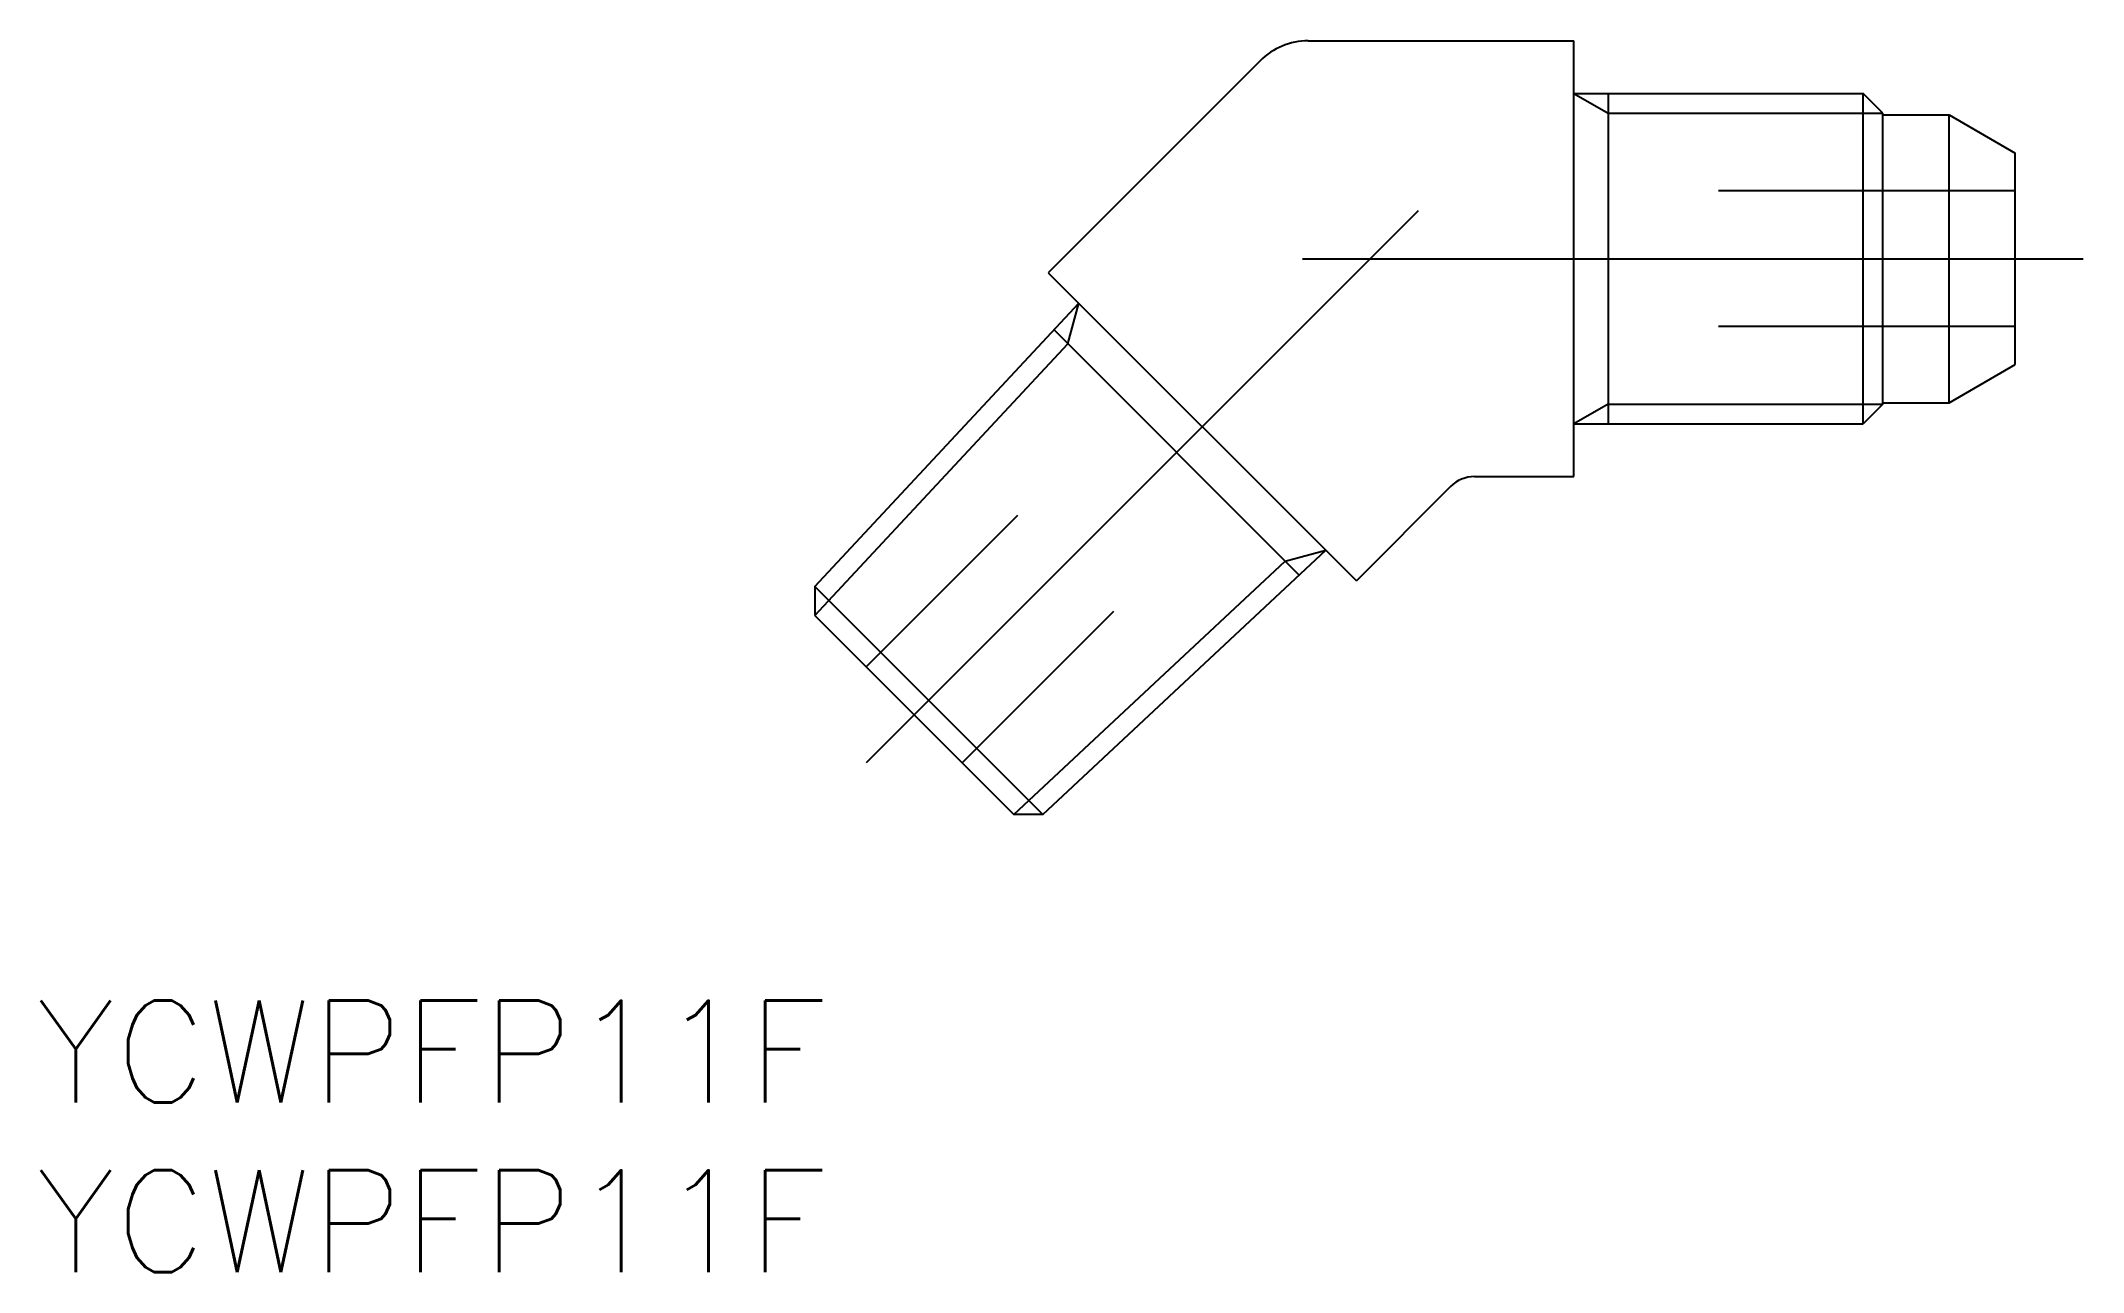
# Model space of a CAD drawing. Extents: x -58.2 to 2, y -29.9 to 6.4.
import ezdxf

# ---------------------------------------------------------------- set-up
doc = ezdxf.new("R2010")
doc.units = 0
doc.linetypes.add('CENTER', pattern=[50.8, 31.75, -6.35, 6.35, -6.35])
doc.linetypes.add('DASHED', pattern=[19.05, 12.7, -6.35])
doc.layers.get('0').update_dxf_attribs({"linetype": 'CONTINUOUS'})
doc.layers.add('CENTER', color=1, linetype='CENTER')
doc.styles.get("Standard").update_dxf_attribs({"font": 'txt.shx', "height": 3, "bigfont": 'bigfont.shx'})

msp = doc.modelspace()

# ---------------------------------------------------------------- linework, layer by layer
at = {"color": 7, "linetype": 'CONTINUOUS'}
for p, q in [((-20.83, 6.418), (-13, 6.418)), ((-13, -6.418), (-13, 6.418)), ((-22.244, 5.832), (-28.488, -0.412)), ((-13, 4.864), (-4.481, 4.864)), ((-11.994, 4.864), (-11.994, -4.864)), ((-4.481, -4.864), (-4.481, 4.864)), ((-3.9, 4.283), (-4.481, 4.864)), ((-3.9, -4.283), (-3.9, 4.283)), ((-3.9, 4.24), (-1.95, 4.24)), ((-1.95, -4.24), (-1.95, 4.24)), ((-1.95, 4.24), (0, 3.114)), ((0, -3.114), (0, 3.114)), ((-28.488, -0.412), (-19.412, -9.488)), ((-35.366, -9.653), (-27.587, -1.312)), ((-28.318, -2.096), (-21.096, -9.318)), ((-1.95, -4.24), (0, -3.114)), ((-3.9, -4.283), (-4.481, -4.864)), ((-3.9, -4.24), (-1.95, -4.24)), ((-13, -4.864), (-4.481, -4.864)), ((-15.928, -6.418), (-13, -6.418)), ((-16.635, -6.711), (-19.412, -9.488)), ((-28.653, -16.366), (-20.312, -8.587)), ((-35.366, -9.653), (-28.653, -16.366)), ((-35.366, -9.653), (-35.366, -10.505)), ((-35.366, -10.505), (-29.505, -16.366)), ((-28.653, -16.366), (-29.505, -16.366))]:
    msp.add_line(p, q, dxfattribs=at)
at = {"color": 3, "linetype": 'CONTINUOUS'}
for p, q in [((-13, 4.864), (-11.994, 4.283)), ((-11.994, 4.283), (-3.9, 4.283)), ((-27.908, -2.507), (-27.587, -1.312)), ((-35.366, -10.505), (-27.908, -2.507)), ((-11.994, -4.283), (-13, -4.864)), ((-11.994, -4.283), (-3.9, -4.283)), ((-29.505, -16.366), (-21.507, -8.908)), ((-21.507, -8.908), (-20.312, -8.587))]:
    msp.add_line(p, q, dxfattribs=at)
at = {"color": 3, "linetype": 'DASHED'}
for p, q in [((0, 2), (-8.741, 2)), ((0, -2), (-8.741, -2)), ((-29.394, -7.565), (-33.849, -12.021)), ((-26.565, -10.394), (-31.021, -14.849))]:
    msp.add_line(p, q, dxfattribs=at)
at = {"color": 7, "linetype": 'CONTINUOUS'}
for centre, radius in [((-20.83, 4.418), 2), ((-15.928, -7.418), 1)]:
    msp.add_arc(centre, radius, 90, 135, dxfattribs=at)
at = {"layer": 'CENTER', "color": 1, "linetype": 'CENTER'}
for p, q in [((-17.586, 1.414), (-33.849, -14.849)), ((-21, 0), (2, 0))]:
    msp.add_line(p, q, dxfattribs=at)

# ---------------------------------------------------------------- texts
at = {"color": 7, "linetype": 'CONTINUOUS'}
for p in [(-58.296, -24.851), (-58.296, -29.851)]:
    msp.add_text('YCWPFP11F', height=3, dxfattribs=at).set_placement(p)

doc.saveas('drawing.dxf')
